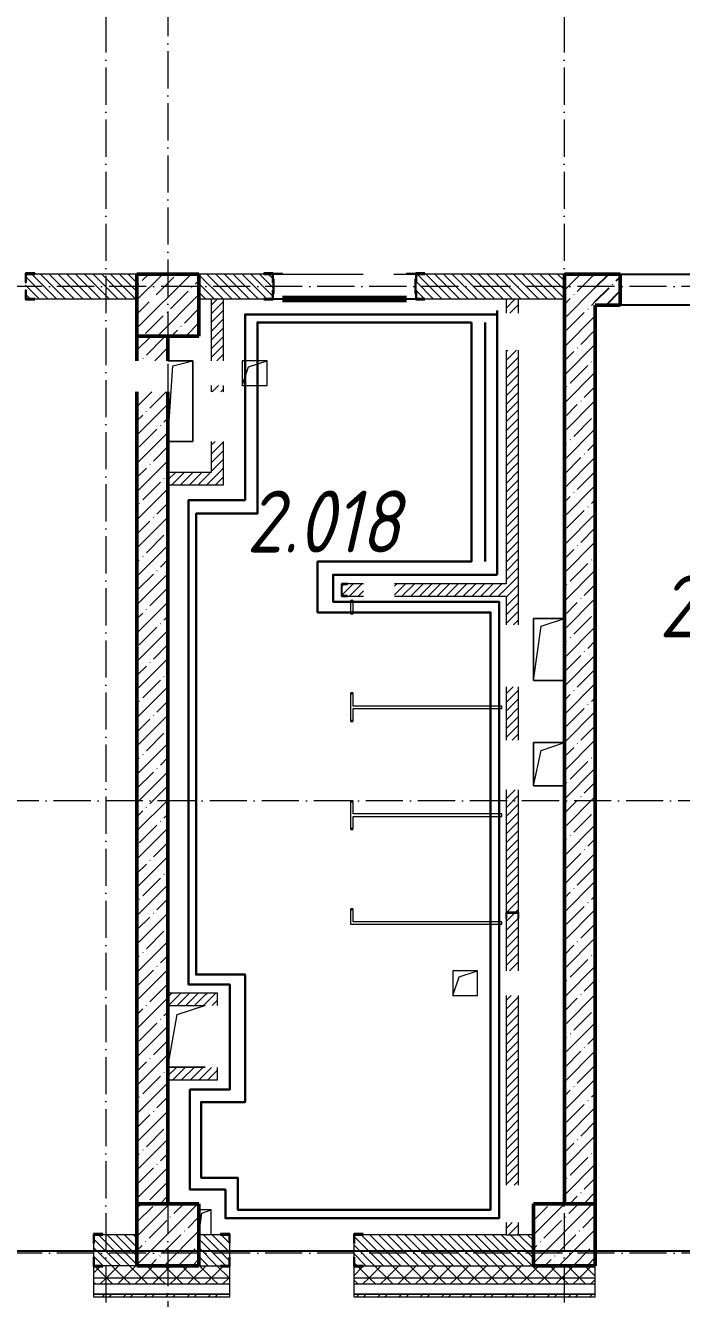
# Model space of a CAD drawing. Header units: millimetres. Extents: x -401725 to 250493, y 305116 to 802890.
# Drawn here: x 46758 to 52055, y 513932 to 524202 of the extents above; entities that cross this region are included whole.
import ezdxf

# ---------------------------------------------------------------- set-up
doc = ezdxf.new("R2010")
doc.units = ezdxf.units.MM
doc.linetypes.add('50_200_ШТРИХ_1Т_ш5_п1_п1_', pattern=[700, 500, -100, 0, -100])
for name, color, linetype, lineweight in [('20.5.4) СТ-11', 62, 'Continuous', 211), ('A-DOOR-OPNG-MCUT', 7, 'Continuous', 35), ('A-FLOR-____-OTLN', 7, 'Continuous', 9), ('A-GENM-____-MCUT', 7, 'Continuous', 25), ('A-GENM-____-OTLN', 7, 'Continuous', 9), ('A-GENM-____-OTLN-1', 7, 'Continuous', 25), ('A-WALL-____-MCUT', 7, 'Continuous', 13), ('A-WALL-____-MCUT-1', 7, 'Continuous', 9), ('A-WALL-____-MCUT-2', 7, 'Continuous', 50), ('A-WALL-____-PATT-1', 7, 'Continuous', 9), ('A-WALL-FNSH-MCUT-1', 7, 'Continuous', 9), ('B2.11)', 212, 'Continuous', 30), ('B2.12)', 4, 'Continuous', 30), ('B2.2.16)', 30, 'Continuous', 30), ('B2.6.2)', 162, 'Continuous', 30), ('I-WALL-____-OTLN', 7, 'Continuous', 9), ('S-COLS-____-MCUT', 7, 'Continuous', 50), ('S-COLS-____-OTLN', 7, 'Continuous', 9), ('S-GRID-____-OTLN-1', 7, '50_200_ШТРИХ_1Т_ш5_п1_п1_', 9), ('Марки помещений', 7, 'Continuous', 9)]:
    doc.layers.add(name, color=color, linetype=linetype, lineweight=lineweight)
doc.layers.add('A-DOOR-____-OTLN-1', color=7, linetype='Continuous', lineweight=9, true_color=0xffffff)
doc.styles.add('ISOCPEUR_I_2', font='isocpeui.ttf', dxfattribs={"width": 0.85, "height": 2.3})
pattern_1 = [(135, (-15591.663, 459015.94), (-35.35534, -35.35534), [])]
pattern_2 = [(45, (-15591.66, 459015.94), (-114.04925, 114.04925), []), (45, (-15477.61, 459015.94), (-114.04925, 114.04925), [201.612, -40.322, 3.353, -36.97])]
pattern_3 = [(45, (-15591.66, 459015.94), (-70.71068, 70.71068), []), (135, (-15591.66, 459015.94), (-70.71068, -70.71068), [])]
pattern_4 = [(45, (-15591.663, 459015.94), (-35.35534, 35.35534), [])]

# ---------------------------------------------------------------- blocks, each defined once
blk = doc.blocks.new('BSC_Колонна _Прямоугольная - 500х500-V19-АР1_План отверстий 2 этажа в осях 1-64_Ю-ЯЯ')
at = {"layer": 'S-COLS-____-OTLN'}
h = blk.add_hatch(dxfattribs=at)
h.set_pattern_fill('FP_28', color=256, style=0, pattern_type=2)
h.set_pattern_definition([(45, (-63500, -55431.04), (-114.04925, 114.04925), []), (45, (-63385.95, -55431.04), (-114.04925, 114.04925), [201.613, -40.323, 3.353, -36.97])])
h.paths.add_polyline_path([(-250, -250), (250, -250), (250, 250), (-250, 250)], flags=0)
at = {"layer": 'S-COLS-____-MCUT'}
for p, q in [((250, 250), (-250, 250)), ((-250, 250), (-250, -250)), ((250, -250), (250, 250)), ((-250, -250), (250, -250))]:
    blk.add_line(p, q, dxfattribs=at)
blk = doc.blocks.new('BSC_Колонна _Прямоугольная - 500х500-V20-АР1_План отверстий 2 этажа в осях 1-64_Ю-ЯЯ')
at = {"layer": 'S-COLS-____-OTLN'}
h = blk.add_hatch(dxfattribs=at)
h.set_pattern_fill('FP_29', color=256, style=0, pattern_type=2)
h.set_pattern_definition([(45, (-63500, -62931.04), (-114.04925, 114.04925), []), (45, (-63385.95, -62931.04), (-114.04925, 114.04925), [201.613, -40.323, 3.353, -36.97])])
h.paths.add_polyline_path([(-250, -250), (250, -250), (250, 250), (-250, 250)], flags=0)
at = {"layer": 'S-COLS-____-MCUT'}
for p, q in [((250, 250), (-250, 250)), ((-250, 250), (-250, -250)), ((250, -250), (250, 250)), ((-250, -250), (250, -250))]:
    blk.add_line(p, q, dxfattribs=at)
blk = doc.blocks.new('BSC_Колонна _Прямоугольная - 500х500-V60-АР1_План отверстий 2 этажа в осях 1-64_Ю-ЯЯ')
at = {"layer": 'S-COLS-____-OTLN'}
h = blk.add_hatch(dxfattribs=at)
h.set_pattern_fill('FP_71', color=256, style=0, pattern_type=2)
h.set_pattern_definition([(45, (-66700, -55431.04), (-114.04925, 114.04925), []), (45, (-66585.95, -55431.04), (-114.04925, 114.04925), [201.613, -40.323, 3.353, -36.97])])
h.paths.add_polyline_path([(-250, -250), (250, -250), (250, 250), (-250, 250)], flags=0)
at = {"layer": 'S-COLS-____-MCUT'}
for p, q in [((250, 250), (-250, 250)), ((-250, 250), (-250, -250)), ((250, -250), (250, 250)), ((-250, -250), (250, -250))]:
    blk.add_line(p, q, dxfattribs=at)
blk = doc.blocks.new('DOR_ДУ_распашная__1Ст_Прямоугольная_ШЕР - Вн_650х2100h_Кабинки С_у-18405741-АР1_План отверстий 2 этажа в осях 1-64_Ю-ЯЯ')
at = {"layer": 'A-DOOR-OPNG-MCUT'}
for p, q in [((-325, -10), (-325, 10)), ((325, 10), (325, -10))]:
    blk.add_line(p, q, dxfattribs=at)
blk = doc.blocks.new('Фахверк_СКБ_Уголок - 250_2700-27497298-АР1_План отверстий 2 этажа в осях 1-64_Ю-ЯЯ')
at = {"layer": 'A-GENM-____-MCUT'}
for p, q in [((200, 181), (125, 181)), ((125, 181), (125, 106)), ((125, 106), (131, 106)), ((131, 106), (131, 175)), ((131, 175), (200, 175)), ((200, 175), (200, 181)), ((131, -6), (125, -6)), ((125, -6), (125, -81)), ((125, -81), (200, -81)), ((131, -75), (131, -6)), ((200, -75), (131, -75)), ((200, -81), (200, -75))]:
    blk.add_line(p, q, dxfattribs=at)
blk = doc.blocks.new('154_Стойка_СКБ_Уголок - СМ-2180_200-28268025-АР1_План отверстий 2 этажа в осях 1-64_Ю-ЯЯ')
at = {"layer": 'A-GENM-____-MCUT'}
for p, q in [((125, 156), (125, 81)), ((200, 156), (125, 156)), ((131, 81), (131, 150)), ((131, 150), (200, 150)), ((200, 150), (200, 156)), ((125, 81), (131, 81)), ((131, 19), (125, 19)), ((125, 19), (125, -56)), ((131, -50), (131, 19)), ((125, -56), (200, -56)), ((200, -50), (131, -50)), ((200, -56), (200, -50))]:
    blk.add_line(p, q, dxfattribs=at)
blk = doc.blocks.new('Стойка_Влож_Полоса боковая - Полоса-28213942-АР1_План отверстий 2 этажа в осях 1-64_Ю-ЯЯ')
at = {"layer": 'A-GENM-____-OTLN'}
for p, q in [((-5, 60), (0, 60)), ((-5, -60), (-5, 60)), ((0, -60), (-5, -60))]:
    blk.add_line(p, q, dxfattribs=at)
blk = doc.blocks.new('Стойка_Влож_Уголок_Опорный - Уголок-28213941-АР1_План отверстий 2 этажа в осях 1-64_Ю-ЯЯ')
at = {"layer": 'A-GENM-____-OTLN'}
for p, q in [((-212, -6), (-212, 0)), ((0, 0), (0, -6)), ((-212, -75), (-212, -6)), ((-212, -6), (-206, -6)), ((-212, -75), (-206, -75)), ((-6, -6), (0, -6)), ((-6, -75), (0, -75)), ((0, -6), (0, -75))]:
    blk.add_line(p, q, dxfattribs=at)
blk = doc.blocks.new('Фахверк_СКБ_Уголок - 200_3960-28268576-АР1_План отверстий 2 этажа в осях 1-64_Ю-ЯЯ')
at = {"layer": 'A-GENM-____-MCUT'}
for p, q in [((200, 156), (125, 156)), ((125, 156), (125, 81)), ((131, 81), (131, 150)), ((131, 150), (200, 150)), ((200, 150), (200, 156)), ((125, 81), (131, 81)), ((131, 19), (125, 19)), ((125, 19), (125, -56)), ((131, -50), (131, 19)), ((125, -56), (200, -56)), ((200, -50), (131, -50)), ((200, -56), (200, -50))]:
    blk.add_line(p, q, dxfattribs=at)
blk = doc.blocks.new('154_Фахверк_СКБ_Швеллер - Тип_100_3960-28331862-АР1_План отверстий 2 этажа в осях 1-64_Ю-ЯЯ')
at = {"layer": 'A-GENM-____-MCUT'}
for p, q in [((175, 50), (125, 50)), ((125, 50), (125, -50)), ((128, 47), (175, 47)), ((128, -47), (128, 47)), ((175, 47), (175, 50)), ((125, -50), (175, -50)), ((175, -47), (128, -47)), ((175, -50), (175, -47))]:
    blk.add_line(p, q, dxfattribs=at)
blk = doc.blocks.new('AR_Отверстие прямоугольное _в плите_ - AR_Отверстие прямоугольное _в плите_-30459243-АР1_План отверстий 2 этажа в осях 1-64_Ю-ЯЯ')
at = {"layer": 'A-GENM-____-OTLN'}
for p, q in [((125, 175), (-125, 175)), ((-125, 175), (-125, -175)), ((-125, -175), (-63, 112)), ((-63, 112), (125, 175)), ((-125, -175), (125, -175))]:
    blk.add_line(p, q, dxfattribs=at)
blk = doc.blocks.new('AR_Отверстие прямоугольное _в плите_ - AR_Отверстие прямоугольное _в плите_-V153-АР1_План отверстий 2 этажа в осях 1-64_Ю-ЯЯ')
at = {"layer": 'A-GENM-____-OTLN'}
for p, q in [((125, 250), (-125, 250)), ((-125, 250), (-125, -250)), ((-63, 188), (125, 250)), ((-125, -250), (-63, 188)), ((-125, -250), (125, -250))]:
    blk.add_line(p, q, dxfattribs=at)
blk = doc.blocks.new('AR_Отверстие прямоугольное _в плите_ - AR_Отверстие прямоугольное _в плите_-30459207-АР1_План отверстий 2 этажа в осях 1-64_Ю-ЯЯ')
at = {"layer": 'A-GENM-____-OTLN'}
for p, q in [((100, 100), (-100, 100)), ((-100, 100), (-100, -100)), ((-100, -100), (-50, 50)), ((-50, 50), (100, 100)), ((100, -100), (100, 100)), ((-100, -100), (100, -100))]:
    blk.add_line(p, q, dxfattribs=at)
blk = doc.blocks.new('AR_Отверстие прямоугольное _в плите_ - AR_Отверстие прямоугольное _в плите_-30459250-АР1_План отверстий 2 этажа в осях 1-64_Ю-ЯЯ')
at = {"layer": 'A-GENM-____-OTLN'}
for p, q in [((100, 325), (-100, 325)), ((-60, 285), (100, 325)), ((100, -325), (100, 325)), ((-100, -325), (-60, 285)), ((-100, -325), (100, -325))]:
    blk.add_line(p, q, dxfattribs=at)
blk = doc.blocks.new('AR_Отверстие прямоугольное _в плите_ - AR_Отверстие прямоугольное _в плите_-30510843-АР1_План отверстий 2 этажа в осях 1-64_Ю-ЯЯ')
at = {"layer": 'A-GENM-____-OTLN'}
for p, q in [((50, 100), (-50, 100)), ((-50, -100), (-25, 75)), ((-25, 75), (50, 100)), ((50, -100), (50, 100))]:
    blk.add_line(p, q, dxfattribs=at)
blk = doc.blocks.new('AR_Отверстие прямоугольное _в плите_ - AR_Отверстие прямоугольное _в плите_-V185-АР1_План отверстий 2 этажа в осях 1-64_Ю-ЯЯ')
at = {"layer": 'A-GENM-____-OTLN'}
for p, q in [((-75, 175), (148, 249)), ((-150, -250), (-75, 175)), ((-150, -250), (150, -250))]:
    blk.add_line(p, q, dxfattribs=at)
blk = doc.blocks.new('2этаж')
at = {"layer": 'S-GRID-____-OTLN-1', "color": 251, "ltscale": 0.6, "true_color": 0x636466}
for p, q in [((47408.3, 549908.8), (47408.3, 511907.5)), ((51108.3, 549908.8), (51108.3, 511907.5)), ((47908.3, 549620.5), (47908.3, 512048.6)), ((88482.7, 522097), (-20260.4, 522097)), ((59888.4, 517947), (-20260.4, 517947)), ((88482.7, 514297), (-20260.4, 514297))]:
    blk.add_line(p, q, dxfattribs=at)

msp = doc.modelspace()

# ---------------------------------------------------------------- hatches: boundary and pattern name
h = msp.add_hatch()
h.set_pattern_fill('FP_13', color=256, style=0, pattern_type=2)
h.set_pattern_definition(pattern_2)
h.paths.add_polyline_path([(53658.3366, 521946.983), (53658.3366, 522196.983), (53158.3366, 522196.983), (53158.3366, 521946.983)], flags=0)
h.paths.add_polyline_path([(51558.1809, 521946.983), (51558.3366, 521946.983), (51558.1809, 522196.983), (51358.3366, 522196.983), (51358.3366, 521946.983)], flags=0)
at = {"layer": 'A-WALL-____-PATT-1'}
h = msp.add_hatch(dxfattribs=at)
h.set_pattern_fill('FP_6', color=256, style=0, pattern_type=2)
h.set_pattern_definition(pattern_1)
h.paths.add_polyline_path([(47658.3366, 521996.983), (47658.3366, 522196.983), (46764.3366, 522196.983), (46764.3366, 522127.983), (46758.3366, 522127.983), (46758.3366, 522065.983), (46764.3366, 522065.983), (46764.3366, 521996.983), (46964.3366, 521996.983)], flags=0)
h.paths.add_polyline_path([(44883.3366, 521996.983), (44952.3366, 521996.983), (44952.3366, 522065.983), (44958.3366, 522065.983), (44958.3366, 522127.983), (44952.3366, 522127.983), (44952.3366, 522196.983), (43158.3366, 522196.983), (43158.3366, 521996.983), (44488.1782, 521996.983)], flags=0)
h.paths.add_polyline_path([(42158.3366, 521996.983), (42658.3366, 521996.983), (42658.3366, 522196.983), (42158.3366, 522196.983)], flags=0)
h = msp.add_hatch(dxfattribs=at)
h.set_pattern_fill('FP_6', color=256, style=0, pattern_type=2)
h.set_pattern_definition(pattern_1)
h.paths.add_polyline_path([(49914.3366, 521996.983), (51108.3366, 521996.983), (51108.3366, 522196.983), (49914.3366, 522196.983), (49914.3366, 522127.983), (49908.3366, 522127.983), (49908.3366, 522065.983), (49914.3366, 522065.983), (49914.3366, 521997.983)], flags=0)
h.paths.add_polyline_path([(48158.3366, 521996.983), (48752.3366, 521996.983), (48752.3366, 522065.983), (48758.3366, 522065.983), (48758.3366, 522127.983), (48752.3366, 522127.983), (48752.3366, 522196.983), (48158.3366, 522196.983)], flags=0)
h = msp.add_hatch(dxfattribs=at)
h.set_pattern_fill('FP_13', color=256, style=0, pattern_type=2)
h.set_pattern_definition(pattern_2)
h.paths.add_polyline_path([(51108.3366, 514696.983), (51358.3366, 514696.983), (51358.3366, 522196.983), (51108.3366, 522196.983), (51108.3366, 516240.5328)], flags=0)
h = msp.add_hatch(dxfattribs=at)
h.set_pattern_fill('FP_5', color=256, style=0, pattern_type=2)
h.set_pattern_definition(pattern_4)
h.paths.add_polyline_path([(48358.3366, 520596.983), (48358.3366, 520846.983), (48258.3366, 520846.983), (48258.3366, 520596.983)], flags=0)
h.paths.add_polyline_path([(48258.3366, 521246.983), (48358.3366, 521246.983), (48358.3366, 521296.983), (48258.3366, 521296.983)], flags=0)
h.paths.add_polyline_path([(48258.3366, 521496.983), (48358.3366, 521496.983), (48358.3366, 521996.983), (48258.3366, 521996.983)], flags=0)
h = msp.add_hatch(dxfattribs=at)
h.set_pattern_fill('FP_5', color=256, style=0, pattern_type=2)
h.set_pattern_definition(pattern_4)
h.paths.add_polyline_path([(50638.3366, 514446.983), (50738.3366, 514446.983), (50738.3366, 514546.983), (50638.3366, 514546.983)], flags=0)
h.paths.add_polyline_path([(50730.5696, 514846.983), (50738.3366, 514846.983), (50738.3366, 516376.983), (50638.3366, 516376.983), (50638.3366, 514846.983)], flags=0)
h.paths.add_polyline_path([(50696.9774, 516576.983), (50738.3366, 516576.983), (50738.3366, 516996.983), (50735.3366, 516996.983), (50735.3366, 517043.983), (50641.3366, 517043.983), (50641.3366, 516996.983), (50638.3366, 516996.983), (50638.3366, 516576.983), (50641.3366, 516576.983)], flags=0)
h.paths.add_polyline_path([(50738.3366, 517046.983), (50738.3366, 518036.983), (50638.3366, 518036.983), (50638.3366, 517046.983), (50735.3366, 517046.983)], flags=0)
h.paths.add_polyline_path([(50660.8609, 518436.983), (50738.3366, 518436.983), (50738.3366, 518866.983), (50638.3366, 518866.983), (50638.3366, 518436.983)], flags=0)
h.paths.add_polyline_path([(50738.3366, 519366.983), (50738.3366, 521581.983), (50638.3366, 521581.983), (50638.3366, 519366.983), (50642.8026, 519366.983)], flags=0)
h.paths.add_polyline_path([(50738.3366, 521881.983), (50738.3366, 521996.983), (50638.3366, 521996.983), (50638.3366, 521881.983), (50733.545, 521881.983)], flags=0)
h = msp.add_hatch(dxfattribs=at)
h.set_pattern_fill('FP_13', color=256, style=0, pattern_type=2)
h.set_pattern_definition(pattern_2)
h.paths.add_polyline_path([(47908.3366, 514696.983), (47908.3366, 521246.983), (47658.3366, 521246.983), (47658.3366, 514696.983)], flags=0)
h.paths.add_polyline_path([(47700.0033, 521496.983), (47908.3366, 521496.983), (47908.3366, 521696.983), (47658.3366, 521696.983), (47658.3366, 521496.983)], flags=0)
h = msp.add_hatch(dxfattribs=at)
h.set_pattern_fill('FP_5', color=256, style=0, pattern_type=2)
h.set_pattern_definition(pattern_4)
h.paths.add_polyline_path([(47908.3366, 520496.983), (48358.3366, 520496.983), (48358.3366, 520596.983), (47908.3366, 520596.983)], flags=0)
h = msp.add_hatch(dxfattribs=at)
h.set_pattern_fill('FP_5', color=256, style=0, pattern_type=2)
h.set_pattern_definition(pattern_4)
h.paths.add_polyline_path([(49358.3366, 519596.983), (49488.3366, 519596.983), (49488.3366, 519696.983), (49358.3366, 519696.983), (49358.3366, 519693.983), (49311.3366, 519693.983), (49311.3366, 519599.983), (49358.3366, 519599.983)], flags=0)
h.paths.add_polyline_path([(49738.3366, 519596.983), (50638.3366, 519596.983), (50638.3366, 519696.983), (49738.3366, 519696.983)], flags=0)
h = msp.add_hatch(dxfattribs=at)
h.set_pattern_fill('FP_5', color=256, style=0, pattern_type=2)
h.set_pattern_definition(pattern_4)
h.paths.add_polyline_path([(47908.3366, 516296.983), (48208.3366, 516296.983), (48208.3366, 516396.983), (47908.3366, 516396.983)], flags=0)
h = msp.add_hatch(dxfattribs=at)
h.set_pattern_fill('FP_5', color=256, style=0, pattern_type=2)
h.set_pattern_definition(pattern_4)
h.paths.add_polyline_path([(48308.3366, 516296.983), (48308.3366, 516396.983), (48208.3366, 516396.983), (48208.3366, 516296.983)], flags=0)
h = msp.add_hatch(dxfattribs=at)
h.set_pattern_fill('FP_5', color=256, style=0, pattern_type=2)
h.set_pattern_definition(pattern_4)
h.paths.add_polyline_path([(47908.3366, 515696.983), (48308.3366, 515696.983), (48308.3366, 515796.983), (47908.3366, 515796.983)], flags=0)
h = msp.add_hatch(dxfattribs=at)
h.set_pattern_fill('FP_6', color=256, style=0, pattern_type=2)
h.set_pattern_definition(pattern_1)
h.paths.add_polyline_path([(47314.3366, 514196.983), (47658.3366, 514196.983), (47658.3366, 514446.983), (47314.3366, 514446.983), (47314.3366, 514377.983), (47308.3366, 514377.983), (47308.3366, 514265.983), (47314.3366, 514265.983)], flags=0)
h.paths.add_polyline_path([(45433.3366, 514196.983), (45502.3366, 514196.983), (45502.3366, 514265.983), (45508.3366, 514265.983), (45508.3366, 514377.983), (45502.3366, 514377.983), (45502.3366, 514446.983), (44314.3366, 514446.983), (44314.3366, 514377.983), (44308.3366, 514377.983), (44308.3366, 514265.983), (44314.3366, 514265.983), (44314.3366, 514196.983), (44488.1782, 514196.983)], flags=0)
h.paths.add_polyline_path([(42502.3366, 514196.983), (42502.3366, 514265.983), (42508.3366, 514265.983), (42508.3366, 514377.983), (42502.3366, 514377.983), (42502.3366, 514446.983), (42158.3366, 514446.983), (42158.3366, 514196.983), (42433.3366, 514196.983)], flags=0)
h = msp.add_hatch(dxfattribs=at)
h.set_pattern_fill('FP_6', color=256, style=0, pattern_type=2)
h.set_pattern_definition(pattern_1)
h.paths.add_polyline_path([(50858.3366, 514196.983), (50858.3366, 514446.983), (49414.3366, 514446.983), (49414.3366, 514377.983), (49408.3366, 514377.983), (49408.3366, 514265.983), (49414.3366, 514265.983), (49414.3366, 514196.983), (49790.6802, 514196.983)], flags=0)
h.paths.add_polyline_path([(48158.3366, 514196.983), (48402.3366, 514196.983), (48402.3366, 514265.983), (48408.3366, 514265.983), (48408.3366, 514377.983), (48402.3366, 514377.983), (48402.3366, 514446.983), (48158.3366, 514446.983), (48158.3366, 514440.983)], flags=0)
h = msp.add_hatch(dxfattribs=at)
h.set_pattern_fill('FP_1', color=256, style=0, pattern_type=2)
h.set_pattern_definition(pattern_3)
h.paths.add_polyline_path([(58628.1836, 514096.983), (58708.3366, 514096.983), (58708.3366, 514196.983), (52358.3366, 514196.983), (52358.3366, 514096.983), (55093.1822, 514096.983)], flags=0)
h.paths.add_polyline_path([(49408.3366, 514096.983), (51358.3366, 514096.983), (51358.3366, 514196.983), (49483.3366, 514196.983), (49483.3366, 514190.983), (49408.3366, 514190.983)], flags=0)
h.paths.add_polyline_path([(48408.3366, 514096.983), (48408.3366, 514190.983), (48333.3366, 514190.983), (48333.3366, 514196.983), (47383.3366, 514196.983), (47383.3366, 514190.983), (47308.3366, 514190.983), (47308.3366, 514096.983), (48023.1796, 514096.983)], flags=0)
h.paths.add_polyline_path([(44488.1782, 514096.983), (45508.3366, 514096.983), (45508.3366, 514190.983), (45433.3366, 514190.983), (45433.3366, 514196.983), (44383.3366, 514196.983), (44383.3366, 514190.983), (44308.3366, 514190.983), (44308.3366, 514096.983), (44383.3366, 514096.983)], flags=0)
h.paths.add_polyline_path([(42508.3366, 514096.983), (42508.3366, 514190.983), (42433.3366, 514190.983), (42433.3366, 514196.983), (41383.3366, 514196.983), (41383.3366, 514190.983), (41308.3366, 514190.983), (41308.3366, 514096.983), (41836.9272, 514096.983)], flags=0)
h.paths.add_polyline_path([(38743.8011, 514096.983), (39508.3366, 514096.983), (39508.3366, 514190.983), (39433.3366, 514190.983), (39433.3366, 514196.983), (38383.3366, 514196.983), (38383.3366, 514190.983), (38308.3366, 514190.983), (38308.3366, 514096.983), (38658.3366, 514096.983)], flags=0)
h.paths.add_polyline_path([(36433.3366, 514096.983), (36508.3366, 514096.983), (36508.3366, 514190.983), (36433.3366, 514190.983), (36433.3366, 514196.983), (35383.3366, 514196.983), (35383.3366, 514190.983), (35308.3366, 514190.983), (35308.3366, 514096.983), (35650.6749, 514096.983)], flags=0)
h.paths.add_polyline_path([(32308.3366, 514096.983), (33508.3366, 514096.983), (33508.3366, 514190.983), (33433.3366, 514190.983), (33433.3366, 514196.983), (32383.3366, 514196.983), (32383.3366, 514190.983), (32308.3366, 514190.983)], flags=0)
h.paths.add_polyline_path([(26883.3366, 514096.983), (26958.3366, 514096.983), (26958.3366, 514190.983), (26883.3366, 514190.983), (26883.3366, 514196.983), (25833.3366, 514196.983), (25833.3366, 514190.983), (25758.3366, 514190.983), (25758.3366, 514096.983), (26813.1715, 514096.983)], flags=0)
h.paths.add_polyline_path([(28833.3366, 514096.983), (30508.3366, 514096.983), (30508.3366, 514190.983), (30433.3366, 514190.983), (30433.3366, 514196.983), (28833.3366, 514196.983), (28833.3366, 514190.983), (28758.3366, 514190.983), (28758.3366, 514096.983)], flags=0)
h.paths.add_polyline_path([(23883.3366, 514096.983), (23958.3366, 514096.983), (23958.3366, 514190.983), (23883.3366, 514190.983), (23883.3366, 514196.983), (22833.3366, 514196.983), (22833.3366, 514190.983), (22758.3366, 514190.983), (22758.3366, 514096.983), (23608.3366, 514096.983)], flags=0)
h.paths.add_polyline_path([(20958.3366, 514096.983), (20958.3366, 514190.983), (20883.3366, 514190.983), (20883.3366, 514196.983), (19833.3366, 514196.983), (19833.3366, 514190.983), (19758.3366, 514190.983), (19758.3366, 514096.983), (20626.9192, 514096.983)], flags=0)
h.paths.add_polyline_path([(16758.3366, 514096.983), (17958.3366, 514096.983), (17958.3366, 514190.983), (17883.3366, 514190.983), (17883.3366, 514196.983), (16833.3366, 514196.983), (16833.3366, 514190.983), (16758.3366, 514190.983)], flags=0)
h.paths.add_polyline_path([(14958.3366, 514096.983), (14958.3366, 514190.983), (14883.3366, 514190.983), (14883.3366, 514196.983), (13833.3366, 514196.983), (13833.3366, 514190.983), (13758.3366, 514190.983), (13758.3366, 514096.983), (14883.3366, 514096.983)], flags=0)
h.paths.add_polyline_path([(11108.3366, 514096.983), (11958.3366, 514096.983), (11958.3366, 514190.983), (11883.3366, 514190.983), (11883.3366, 514196.983), (10833.3366, 514196.983), (10833.3366, 514190.983), (10758.3366, 514190.983), (10758.3366, 514096.983), (10905.6655, 514096.983)], flags=0)
h.paths.add_polyline_path([(8958.3366, 514096.983), (8958.3366, 514190.983), (8883.3366, 514190.983), (8883.3366, 514196.983), (7833.3366, 514196.983), (7833.3366, 514190.983), (7758.3366, 514190.983), (7758.3366, 514096.983), (8254.4145, 514096.983)], flags=0)
h.paths.add_polyline_path([(5958.3366, 514096.983), (5958.3366, 514190.983), (5883.3366, 514190.983), (5883.3366, 514196.983), (4833.3366, 514196.983), (4833.3366, 514190.983), (4758.3366, 514190.983), (4758.3366, 514096.983), (5883.3366, 514096.983)], flags=0)
h.paths.add_polyline_path([(2958.3366, 514096.983), (2958.3366, 514190.983), (2883.3366, 514190.983), (2883.3366, 514196.983), (1833.3366, 514196.983), (1833.3366, 514190.983), (1758.3366, 514190.983), (1758.3366, 514096.983), (2951.9125, 514096.983)], flags=0)
h.paths.add_polyline_path([(758.3366, 514096.983), (758.3366, 514190.983), (683.3366, 514190.983), (683.3366, 514196.983), (-9041.6634, 514196.983), (-9041.6634, 514096.983), (300.6615, 514096.983)], flags=0)
h.paths.add_polyline_path([(-10041.6634, 514096.983), (-10041.6634, 514196.983), (-18041.6634, 514196.983), (-18041.6634, 514096.983), (-12071.8431, 514096.983)], flags=0)
h = msp.add_hatch(dxfattribs=at)
h.set_pattern_fill('FP_1', color=256, style=0, pattern_type=2)
h.set_pattern_definition(pattern_3)
h.paths.add_polyline_path([(58708.3366, 514046.983), (58708.3366, 514096.983), (52358.3366, 514096.983), (52358.3366, 514046.983), (58628.1836, 514046.983)], flags=0)
h.paths.add_polyline_path([(51358.3366, 514046.983), (51358.3366, 514096.983), (49408.3366, 514096.983), (49408.3366, 514046.983), (49790.6802, 514046.983)], flags=0)
h.paths.add_polyline_path([(48408.3366, 514046.983), (48408.3366, 514096.983), (47308.3366, 514096.983), (47308.3366, 514046.983), (48023.1796, 514046.983)], flags=0)
h.paths.add_polyline_path([(45508.3366, 514046.983), (45508.3366, 514096.983), (44308.3366, 514096.983), (44308.3366, 514046.983), (44488.1782, 514046.983)], flags=0)
h.paths.add_polyline_path([(42508.3366, 514046.983), (42508.3366, 514096.983), (41308.3366, 514096.983), (41308.3366, 514046.983), (41836.9272, 514046.983)], flags=0)
h.paths.add_polyline_path([(39508.3366, 514046.983), (39508.3366, 514096.983), (38308.3366, 514096.983), (38308.3366, 514046.983), (39185.6762, 514046.983)], flags=0)
h.paths.add_polyline_path([(35308.3366, 514046.983), (36508.3366, 514046.983), (36508.3366, 514096.983), (35308.3366, 514096.983)], flags=0)
h.paths.add_polyline_path([(32999.4239, 514046.983), (33508.3366, 514046.983), (33508.3366, 514096.983), (32308.3366, 514096.983), (32308.3366, 514046.983)], flags=0)
h.paths.add_polyline_path([(28758.3366, 514046.983), (30508.3366, 514046.983), (30508.3366, 514096.983), (28758.3366, 514096.983)], flags=0)
h.paths.add_polyline_path([(25758.3366, 514046.983), (26958.3366, 514046.983), (26958.3366, 514096.983), (25758.3366, 514096.983)], flags=0)
h.paths.add_polyline_path([(23958.3366, 514046.983), (23958.3366, 514096.983), (22758.3366, 514096.983), (22758.3366, 514046.983), (23278.1702, 514046.983)], flags=0)
h.paths.add_polyline_path([(17958.3366, 514046.983), (17958.3366, 514096.983), (16758.3366, 514096.983), (16758.3366, 514046.983)], flags=0)
h.paths.add_polyline_path([(19758.3366, 514046.983), (20958.3366, 514046.983), (20958.3366, 514096.983), (19758.3366, 514096.983)], flags=0)
h.paths.add_polyline_path([(14958.3366, 514046.983), (14958.3366, 514096.983), (13758.3366, 514096.983), (13758.3366, 514046.983), (14440.6669, 514046.983)], flags=0)
h.paths.add_polyline_path([(11958.3366, 514046.983), (11958.3366, 514096.983), (10758.3366, 514096.983), (10758.3366, 514046.983), (11789.4159, 514046.983)], flags=0)
h.paths.add_polyline_path([(7758.3366, 514046.983), (8958.3366, 514046.983), (8958.3366, 514096.983), (7758.3366, 514096.983)], flags=0)
h.paths.add_polyline_path([(5958.3366, 514046.983), (5958.3366, 514096.983), (4758.3366, 514096.983), (4758.3366, 514046.983), (5603.1635, 514046.983)], flags=0)
h.paths.add_polyline_path([(2951.9125, 514046.983), (2958.3366, 514046.983), (2958.3366, 514096.983), (1758.3366, 514096.983), (1758.3366, 514046.983), (2068.1622, 514046.983)], flags=0)
h.paths.add_polyline_path([(758.3366, 514046.983), (758.3366, 514096.983), (-9041.6634, 514096.983), (-9041.6634, 514046.983), (300.6615, 514046.983)], flags=0)
h.paths.add_polyline_path([(-10041.6634, 514046.983), (-10041.6634, 514096.983), (-18141.6634, 514096.983), (-18141.6634, 514046.983), (-12071.8431, 514046.983)], flags=0)
h = msp.add_hatch(dxfattribs=at)
h.set_pattern_fill('FP_3', color=256, style=0, pattern_type=2)
h.set_pattern_definition([(45, (-15591.66, 459015.94), (-85.53659, 85.53659), []), (45, (-15534.64, 459015.94), (-85.53659, 85.53659), [])])
h.paths.add_polyline_path([(58608.3366, 513946.983), (58608.3366, 513966.983), (52358.3366, 513966.983), (52358.3366, 513946.983), (55093.1822, 513946.983)], flags=0)
h.paths.add_polyline_path([(51358.3366, 513946.983), (51358.3366, 513966.983), (49408.3366, 513966.983), (49408.3366, 513946.983), (49790.6802, 513946.983)], flags=0)
h.paths.add_polyline_path([(48408.3366, 513946.983), (48408.3366, 513966.983), (47308.3366, 513966.983), (47308.3366, 513946.983), (48023.1796, 513946.983)], flags=0)
h.paths.add_polyline_path([(45508.3366, 513946.983), (45508.3366, 513966.983), (44928.3366, 513966.983), (44928.3366, 513946.983)], flags=0)

# ---------------------------------------------------------------- linework, layer by layer
for p, q in [((51558.3366, 522196.983), (53158.3366, 522196.983)), ((53158.3366, 521946.983), (51558.3366, 521946.983))]:
    msp.add_line(p, q)
msp.add_lwpolyline([(58491.7644, 514313.3729), (29908.3366, 514313.3729), (29908.3366, 549908.7924), (58491.7644, 549908.7924)], close=True)
at = {"layer": '20.5.4) СТ-11'}
msp.add_lwpolyline([(48833.3366, 521996.983), (49833.3366, 521996.983)], dxfattribs=at)
at = {"layer": 'A-FLOR-____-OTLN'}
for p, q in [((47908.3366, 521496.983), (48108.3366, 521496.983)), ((48108.3366, 521496.983), (48108.3366, 520846.983)), ((48108.3366, 520846.983), (47908.3366, 520846.983)), ((50858.3366, 519416.983), (51108.3366, 519416.983)), ((50858.3366, 518916.983), (50858.3366, 519416.983)), ((51108.3366, 518916.983), (50858.3366, 518916.983)), ((50858.3366, 518416.983), (51108.3366, 518416.983)), ((50858.3366, 518066.983), (50858.3366, 518416.983)), ((51108.3366, 518066.983), (50858.3366, 518066.983)), ((48208.3366, 515797.5226), (47908.3366, 515797.5226))]:
    msp.add_line(p, q, dxfattribs=at)
at = {"layer": 'A-WALL-____-MCUT'}
for p, q in [((47658.3366, 522196.983), (46833.3366, 522196.983)), ((48683.3366, 522196.983), (48158.3366, 522196.983)), ((48758.3366, 522065.983), (48758.3366, 522127.983)), ((49908.3366, 522127.983), (49908.3366, 522065.983)), ((51108.3366, 522196.983), (49983.3366, 522196.983)), ((46833.3366, 521996.983), (47658.3366, 521996.983)), ((48158.3366, 521996.983), (48683.3366, 521996.983)), ((49983.3366, 521996.983), (51108.3366, 521996.983)), ((47658.3366, 514446.983), (47383.3366, 514446.983)), ((48333.3366, 514446.983), (48158.3366, 514446.983)), ((50638.3366, 514446.983), (49483.3366, 514446.983)), ((50638.3366, 514446.983), (50738.3366, 514446.983)), ((50858.3366, 514446.983), (50738.3366, 514446.983)), ((47308.3366, 514377.983), (47308.3366, 514265.983)), ((48408.3366, 514265.983), (48408.3366, 514377.983)), ((49408.3366, 514377.983), (49408.3366, 514265.983)), ((47308.3366, 514190.983), (47308.3366, 513966.983)), ((48408.3366, 513966.983), (48408.3366, 514190.983)), ((49408.3366, 514190.983), (49408.3366, 513966.983)), ((51358.3366, 513966.983), (51358.3366, 514196.983)), ((47308.3366, 513966.983), (48408.3366, 513966.983)), ((49408.3366, 513966.983), (51358.3366, 513966.983))]:
    msp.add_line(p, q, dxfattribs=at)
at = {"layer": 'A-WALL-____-MCUT-1'}
for p, q in [((47658.3366, 514196.983), (47383.3366, 514196.983)), ((48158.3366, 514196.983), (48333.3366, 514196.983)), ((49483.3366, 514196.983), (50858.3366, 514196.983)), ((48408.3366, 514096.983), (47308.3366, 514096.983)), ((48408.3366, 514046.983), (47308.3366, 514046.983)), ((51358.3366, 514096.983), (49408.3366, 514096.983)), ((51358.3366, 514046.983), (49408.3366, 514046.983))]:
    msp.add_line(p, q, dxfattribs=at)
at = {"layer": 'A-WALL-____-MCUT-2'}
for p, q in [((51558.3366, 522196.983), (51108.3366, 522196.983)), ((51108.3366, 522196.983), (51108.3366, 514696.983)), ((51558.3366, 521946.983), (51558.3366, 522196.983)), ((51358.3366, 514696.983), (51358.3366, 521946.983)), ((51358.3366, 521946.983), (51558.3366, 521946.983)), ((47658.3366, 521696.983), (47658.3366, 521496.983)), ((47908.3366, 521496.983), (47908.3366, 521696.983)), ((47658.3366, 521246.983), (47658.3366, 514696.983)), ((47908.3366, 514696.983), (47908.3366, 521246.983))]:
    msp.add_line(p, q, dxfattribs=at)
at = {"layer": 'A-WALL-FNSH-MCUT-1'}
for p, q in [((48258.3366, 521996.983), (48258.3366, 521496.983)), ((48358.3366, 521496.983), (48358.3366, 521996.983)), ((50638.3366, 521996.983), (50638.3366, 521881.983)), ((50738.3366, 521881.983), (50738.3366, 521996.983)), ((50638.3366, 521581.983), (50638.3366, 519696.983)), ((50738.3366, 519366.983), (50738.3366, 521581.983)), ((48258.3366, 521296.983), (48258.3366, 521246.983)), ((48358.3366, 521246.983), (48358.3366, 521296.983)), ((48258.3366, 520846.983), (48258.3366, 520596.983)), ((48358.3366, 520496.983), (48358.3366, 520846.983)), ((48258.3366, 520596.983), (47908.3366, 520596.983)), ((47908.3366, 520496.983), (48358.3366, 520496.983)), ((49488.3366, 519696.983), (49358.3366, 519696.983)), ((50638.3366, 519696.983), (49738.3366, 519696.983)), ((49358.3366, 519596.983), (49488.3366, 519596.983)), ((49403.3366, 519561.983), (49383.3366, 519561.983)), ((49383.3366, 519561.983), (49383.3366, 519461.983)), ((49403.3366, 519461.983), (49403.3366, 519561.983)), ((49738.3366, 519596.983), (50638.3366, 519596.983)), ((50638.3366, 519596.983), (50638.3366, 519366.983)), ((50638.3366, 518866.983), (50638.3366, 518436.983)), ((50738.3366, 518436.983), (50738.3366, 518866.983)), ((49383.3366, 518811.983), (49383.3366, 518591.983)), ((49403.3366, 518711.983), (49403.3366, 518811.983)), ((50603.3366, 518711.983), (49403.3366, 518711.983)), ((49403.3366, 518691.983), (50603.3366, 518691.983)), ((49403.3366, 518591.983), (49403.3366, 518691.983)), ((50603.3366, 518691.983), (50603.3366, 518711.983)), ((50638.3366, 518036.983), (50638.3366, 517046.983)), ((50738.3366, 517046.983), (50738.3366, 518036.983)), ((49383.3366, 517941.983), (49383.3366, 517721.983)), ((49403.3366, 517841.983), (49403.3366, 517941.983)), ((50603.3366, 517841.983), (49403.3366, 517841.983)), ((49403.3366, 517721.983), (49403.3366, 517821.983)), ((49403.3366, 517821.983), (50603.3366, 517821.983)), ((50603.3366, 517821.983), (50603.3366, 517841.983)), ((49383.3366, 517071.983), (49383.3366, 516951.983)), ((49403.3366, 516971.983), (49403.3366, 517071.983)), ((50638.3366, 516996.983), (50638.3366, 516576.983)), ((50738.3366, 516576.983), (50738.3366, 516996.983)), ((49383.3366, 516951.983), (50603.3366, 516951.983)), ((50603.3366, 516971.983), (49403.3366, 516971.983)), ((50603.3366, 516951.983), (50603.3366, 516971.983)), ((48308.3366, 516396.983), (47908.3366, 516396.983)), ((47908.3366, 516396.983), (47908.3366, 516296.983)), ((48308.3366, 516296.983), (48308.3366, 516396.983)), ((50638.3366, 516376.983), (50638.3366, 514846.983)), ((50738.3366, 514846.983), (50738.3366, 516376.983)), ((47908.3366, 516296.983), (48208.3366, 516296.983)), ((48208.3366, 515796.983), (47908.3366, 515796.983)), ((47908.3366, 515796.983), (47908.3366, 515696.983)), ((48308.3366, 515696.983), (48308.3366, 515796.983)), ((47908.3366, 515696.983), (48308.3366, 515696.983)), ((50638.3366, 514546.983), (50638.3366, 514446.983)), ((50738.3366, 514446.983), (50738.3366, 514546.983)), ((48408.3366, 513966.983), (47308.3366, 513966.983)), ((47308.3366, 513966.983), (47308.3366, 513946.983)), ((47308.3366, 513946.983), (48408.3366, 513946.983)), ((48408.3366, 513946.983), (48408.3366, 513966.983)), ((51358.3366, 513966.983), (49408.3366, 513966.983)), ((49408.3366, 513966.983), (49408.3366, 513946.983)), ((49408.3366, 513946.983), (51358.3366, 513946.983)), ((51358.3366, 513946.983), (51358.3366, 513966.983))]:
    msp.add_line(p, q, dxfattribs=at)
at = {"layer": 'B2.11)'}
msp.add_lwpolyline([(50565.3859, 519771.3764), (49241.6483, 519771.3764), (49241.6483, 519553.6308), (50581.6614, 519553.6308), (50581.6614, 514580.634), (48372.3659, 514580.634), (48372.3659, 514811.1983), (48085.7994, 514811.1983), (48085.7994, 515618.4257), (48407.3127, 515618.4257), (48407.3127, 516465.3832), (48075.3069, 516465.3832), (48075.3069, 520372.769), (48531.1012, 520372.769), (48531.1012, 521871.4836), (50565.3859, 521871.4836)], dxfattribs=at)
at = {"layer": 'B2.12)'}
msp.add_lwpolyline([(50469.4136, 521806.5352), (50469.4136, 519876.9576)], dxfattribs=at)
at = {"layer": 'B2.2.16)'}
msp.add_lwpolyline([(50358.8043, 521806.5352), (48631.0626, 521806.5352), (48631.0626, 520263.8709), (48135.112, 520263.8709), (48135.112, 516545.4338), (48532.0392, 516545.4338), (48532.0392, 515516.8129), (48176.6328, 515516.8129), (48176.6328, 514907.1681), (48472.3075, 514907.1681), (48472.3075, 514648.1862), (50512.7538, 514648.1862), (50512.7538, 519467.7798), (49116.2919, 519467.7798), (49116.2919, 519876.6772), (50358.8043, 519876.6772), (50358.8043, 521806.5352)], dxfattribs=at)
at = {"layer": 'B2.6.2)'}
msp.add_lwpolyline([(50565.3859, 521903.8777), (50565.3859, 519771.3764)], dxfattribs=at)
at = {"layer": 'I-WALL-____-OTLN'}
for p, q in [((48758.3366, 522196.983), (49483.3366, 522196.983)), ((49733.3366, 522196.983), (49908.3366, 522196.983)), ((49483.3366, 521996.983), (48758.3366, 521996.983)), ((49908.3366, 521996.983), (49733.3366, 521996.983))]:
    msp.add_line(p, q, dxfattribs=at)

# ---------------------------------------------------------------- block references
at = {"color": 18, "true_color": 0x000000}
msp.add_blockref('2этаж', (0, 0), dxfattribs=at)
at = {"layer": 'A-DOOR-____-OTLN-1', "rotation": 270}
for p in [(49393.3366, 519136.983), (49393.3366, 518266.983), (49393.3366, 517396.983)]:
    msp.add_blockref('DOR_ДУ_распашная__1Ст_Прямоугольная_ШЕР - Вн_650х2100h_Кабинки С_у-18405741-АР1_План отверстий 2 этажа в осях 1-64_Ю-ЯЯ', p, dxfattribs=at)
at = {"layer": 'A-GENM-____-OTLN'}
for name, p, rotation in [('Стойка_Влож_Уголок_Опорный - Уголок-28213941-АР1_План отверстий 2 этажа в осях 1-64_Ю-ЯЯ', (48758.3366, 522202.983), 89.99999999999955), ('Стойка_Влож_Полоса боковая - Полоса-28213942-АР1_План отверстий 2 этажа в осях 1-64_Ю-ЯЯ', (48758.3366, 522096.983), 180), ('Стойка_Влож_Уголок_Опорный - Уголок-28213941-АР1_План отверстий 2 этажа в осях 1-64_Ю-ЯЯ', (49908.3366, 521990.983), 269.9999999999995)]:
    msp.add_blockref(name, p, dxfattribs=dict(at, rotation=rotation))
for name, p in [('Стойка_Влож_Полоса боковая - Полоса-28213942-АР1_План отверстий 2 этажа в осях 1-64_Ю-ЯЯ', (49908.3366, 522096.983)), ('AR_Отверстие прямоугольное _в плите_ - AR_Отверстие прямоугольное _в плите_-30459250-АР1_План отверстий 2 этажа в осях 1-64_Ю-ЯЯ', (48008.3366, 521171.983)), ('AR_Отверстие прямоугольное _в плите_ - AR_Отверстие прямоугольное _в плите_-30459207-АР1_План отверстий 2 этажа в осях 1-64_Ю-ЯЯ', (48608.3366, 521396.983)), ('AR_Отверстие прямоугольное _в плите_ - AR_Отверстие прямоугольное _в плите_-V153-АР1_План отверстий 2 этажа в осях 1-64_Ю-ЯЯ', (50983.3366, 519166.983)), ('AR_Отверстие прямоугольное _в плите_ - AR_Отверстие прямоугольное _в плите_-30459243-АР1_План отверстий 2 этажа в осях 1-64_Ю-ЯЯ', (50983.3366, 518241.983)), ('AR_Отверстие прямоугольное _в плите_ - AR_Отверстие прямоугольное _в плите_-30459207-АР1_План отверстий 2 этажа в осях 1-64_Ю-ЯЯ', (50308.3366, 516476.7761)), ('AR_Отверстие прямоугольное _в плите_ - AR_Отверстие прямоугольное _в плите_-V185-АР1_План отверстий 2 этажа в осях 1-64_Ю-ЯЯ', (48058.3366, 516047.5226)), ('AR_Отверстие прямоугольное _в плите_ - AR_Отверстие прямоугольное _в плите_-30510843-АР1_План отверстий 2 этажа в осях 1-64_Ю-ЯЯ', (48208.3366, 514546.983))]:
    msp.add_blockref(name, p, dxfattribs=at)
at = {"layer": 'A-GENM-____-OTLN-1'}
for name, p in [('Фахверк_СКБ_Уголок - 200_3960-28268576-АР1_План отверстий 2 этажа в осях 1-64_Ю-ЯЯ', (46633.3366, 522046.983)), ('154_Стойка_СКБ_Уголок - СМ-2180_200-28268025-АР1_План отверстий 2 этажа в осях 1-64_Ю-ЯЯ', (49783.3366, 522046.983)), ('154_Фахверк_СКБ_Швеллер - Тип_100_3960-28331862-АР1_План отверстий 2 этажа в осях 1-64_Ю-ЯЯ', (49183.3366, 519646.983)), ('Фахверк_СКБ_Уголок - 250_2700-27497298-АР1_План отверстий 2 этажа в осях 1-64_Ю-ЯЯ', (47183.3366, 514271.983)), ('Фахверк_СКБ_Уголок - 250_2700-27497298-АР1_План отверстий 2 этажа в осях 1-64_Ю-ЯЯ', (49283.3366, 514271.983))]:
    msp.add_blockref(name, p, dxfattribs=at)
for name, p, rotation in [('154_Стойка_СКБ_Уголок - СМ-2180_200-28268025-АР1_План отверстий 2 этажа в осях 1-64_Ю-ЯЯ', (48883.3366, 522146.983), 180), ('154_Фахверк_СКБ_Швеллер - Тип_100_3960-28331862-АР1_План отверстий 2 этажа в осях 1-64_Ю-ЯЯ', (50688.3366, 517171.983), 270.0000000000001), ('Фахверк_СКБ_Уголок - 250_2700-27497298-АР1_План отверстий 2 этажа в осях 1-64_Ю-ЯЯ', (48533.3366, 514371.983), 180)]:
    msp.add_blockref(name, p, dxfattribs=dict(at, rotation=rotation))
at = {"layer": 'S-COLS-____-OTLN'}
for name, p in [('BSC_Колонна _Прямоугольная - 500х500-V20-АР1_План отверстий 2 этажа в осях 1-64_Ю-ЯЯ', (47908.3366, 521946.983)), ('BSC_Колонна _Прямоугольная - 500х500-V19-АР1_План отверстий 2 этажа в осях 1-64_Ю-ЯЯ', (47908.3366, 514446.983)), ('BSC_Колонна _Прямоугольная - 500х500-V60-АР1_План отверстий 2 этажа в осях 1-64_Ю-ЯЯ', (51108.3366, 514446.983))]:
    msp.add_blockref(name, p, dxfattribs=at)

# ---------------------------------------------------------------- texts
at = {"layer": 'Марки помещений', "char_height": 500, "width": 737.5525, "attachment_point": 1, "style": 'ISOCPEUR_I_2'}
for s, insert in [('2.018', (48542.4915, 520450.4193)), ('2.019', (51874.7383, 519766.2225))]:
    msp.add_mtext(s, dxfattribs=dict(at, insert=insert))

doc.saveas('drawing.dxf')
